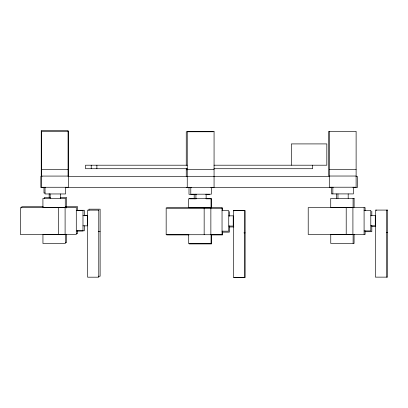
<?xml version="1.0" encoding="UTF-8"?>
<svg xmlns="http://www.w3.org/2000/svg" width="408" height="408" viewBox="0 0 408 408"><rect width="100%" height="100%" fill="white"/><g stroke="black" fill="none" stroke-linecap="round" stroke-linejoin="round"><path stroke-width="0.61" d="M213.078 131.769L186.252 131.769L186.252 165.332M187.287 165.204L85.537 165.204L85.537 168.723L187.287 168.723M213.986 165.204L326.823 165.204L326.823 143.912L291.337 143.912L291.337 165.204M213.986 168.723L312.63 168.723L312.63 165.204M329.292 169.325L356.118 169.325M41.483 169.376L68.304 169.376M187.241 169.595L214.067 169.595M186.252 169.764L187.501 169.764M329.292 176.032L356.118 176.032M41.483 176.078L68.304 176.078M187.241 176.302L214.067 176.302M42.106 176.378L40.836 176.378L40.836 187.553L45.293 187.553M68.218 176.378L187.303 176.378M214.047 176.378L329.312 176.378M356.062 176.378L357.332 176.378L357.332 187.553L352.874 187.553M65.668 187.553L191.123 187.553M210.865 187.553L333.132 187.553M186.252 187.644L191.245 187.644M211.206 187.644L213.078 187.644M45.084 193.01L43.982 193.01L43.982 187.522M196.258 194.351L188.996 194.351L188.996 187.644M205.887 194.351L209.528 194.351M50.48 197.482L44.273 197.482L44.273 198.671M60.415 197.482L66.621 197.482L66.621 206.423L65.382 206.423M189.286 198.824L196.258 198.824M206.05 198.824L211.64 198.824L211.64 207.764L189.286 207.764M43.284 206.729L21.752 206.729L21.752 207.978M65.234 206.729L77.632 206.729L77.632 210.487M166.77 208.07L222.646 208.07L222.646 210.569M77.632 210.278L84.339 210.278L84.339 215.883M364.089 210.375L370.796 210.375L370.796 230.913L364.089 230.913M76.281 210.421L82.982 210.421L82.982 230.959L76.281 230.959M222.039 210.645L228.745 210.645L228.745 231.183L222.039 231.183M84.339 215.399L87.689 215.399M370.796 215.567L375.268 215.567L375.268 225.787L370.796 225.787M82.982 215.613L87.455 215.613L87.455 225.833L82.982 225.833M228.745 215.837L233.218 215.837L233.218 226.058L228.745 226.058M371.815 226.522L375.727 226.522M229.352 226.96L233.825 226.96M77.632 230.811L84.339 230.811L84.339 225.757M98.262 231.53L100.123 231.53M365.109 231.713L371.815 231.713L371.815 225.42M222.646 232.152L229.352 232.152L229.352 225.859M386.361 232.433L387.6 232.433M243.897 232.871L245.137 232.871M76.388 233.554L77.632 233.554L77.632 230.433M166.77 234.896L188.935 234.896M211.471 234.896L222.646 234.896L222.646 231.152M65.351 242.551L66.596 242.551L66.596 234.207M189.261 243.892L211.609 243.892L211.609 234.952M98.262 276.231L100.123 276.231L100.123 209.177L88.949 209.177L88.949 210.441M233.963 277.573L245.137 277.573L245.137 210.518L233.963 210.518L233.963 210.9M386.585 210.084L386.585 277.139M376.426 210.079L376.426 210.462M371.815 211.176L371.815 215.837M365.109 210.747L365.109 207.631L308.213 207.636L308.213 234.457L365.109 234.452L365.109 230.709M364.089 207.636L364.089 234.457M353.374 187.211L353.374 193.912L331.459 193.912L331.459 187.206M353.083 198.385L353.083 207.325M353.109 234.513L353.109 243.454M352.915 207.636L352.915 234.457M348.182 193.912L348.182 198.385M346.208 207.636L346.208 234.457M337.962 193.912L337.962 198.385M336.651 193.912L336.651 198.38M332.841 187.211L332.841 193.912M329.292 131.33L329.292 187.211L356.118 187.211L356.118 131.33L328.715 131.325L328.715 176.026M229.352 211.619L229.352 216.281M211.324 187.476L211.324 194.183L190.791 194.183L190.791 187.476M211.058 234.784L211.058 243.724L188.71 243.724L188.71 234.784M210.865 207.907L210.865 234.727M206.132 194.183L206.132 198.655M204.158 207.907L204.158 234.727M195.911 194.183L195.911 198.655M194.188 194.351L194.188 198.824M186.252 168.499L186.252 176.47M96.89 165.204L96.89 168.723M91.213 165.204L91.213 168.723M68.059 176.368L68.059 130.427L41.239 130.427L41.239 176.368M66.453 206.729L66.453 207.978M65.561 187.257L65.561 193.958L45.028 193.958L45.028 187.257M65.102 207.682L65.102 234.503M60.369 193.958L60.369 198.431M58.4 207.682L58.4 234.503M50.148 193.958L50.148 198.431M49.169 193.571L49.169 197.482M68.304 131.376L41.483 131.376L41.483 187.257L68.304 187.257L68.304 131.376M214.067 131.6L187.241 131.6L187.241 187.476L214.067 187.476L214.067 131.6M354.098 198.38L330.73 198.385L330.73 207.325L354.098 207.32L354.098 198.38M65.27 198.431L42.922 198.431L42.922 207.371L65.27 207.371L65.27 198.431M211.033 198.655L188.68 198.655L188.68 207.596L211.033 207.596L211.033 198.655M76.281 207.682L20.4 207.682L20.4 234.503L76.281 234.503L76.281 207.682M222.039 207.907L166.163 207.907L166.163 234.727L222.039 234.727L222.039 207.907M98.772 210.13L87.593 210.13L87.593 277.185L98.772 277.185L98.772 210.13M387.6 210.079L375.406 210.084L375.406 277.139L387.6 277.134L387.6 210.079M244.53 210.355L233.356 210.355L233.356 277.409L244.53 277.409L244.53 210.355M354.073 234.508L330.76 234.513L330.76 243.454L354.073 243.449L354.073 234.508M65.3 234.559L42.947 234.559L42.947 243.5L65.3 243.5L65.3 234.559"/></g></svg>
